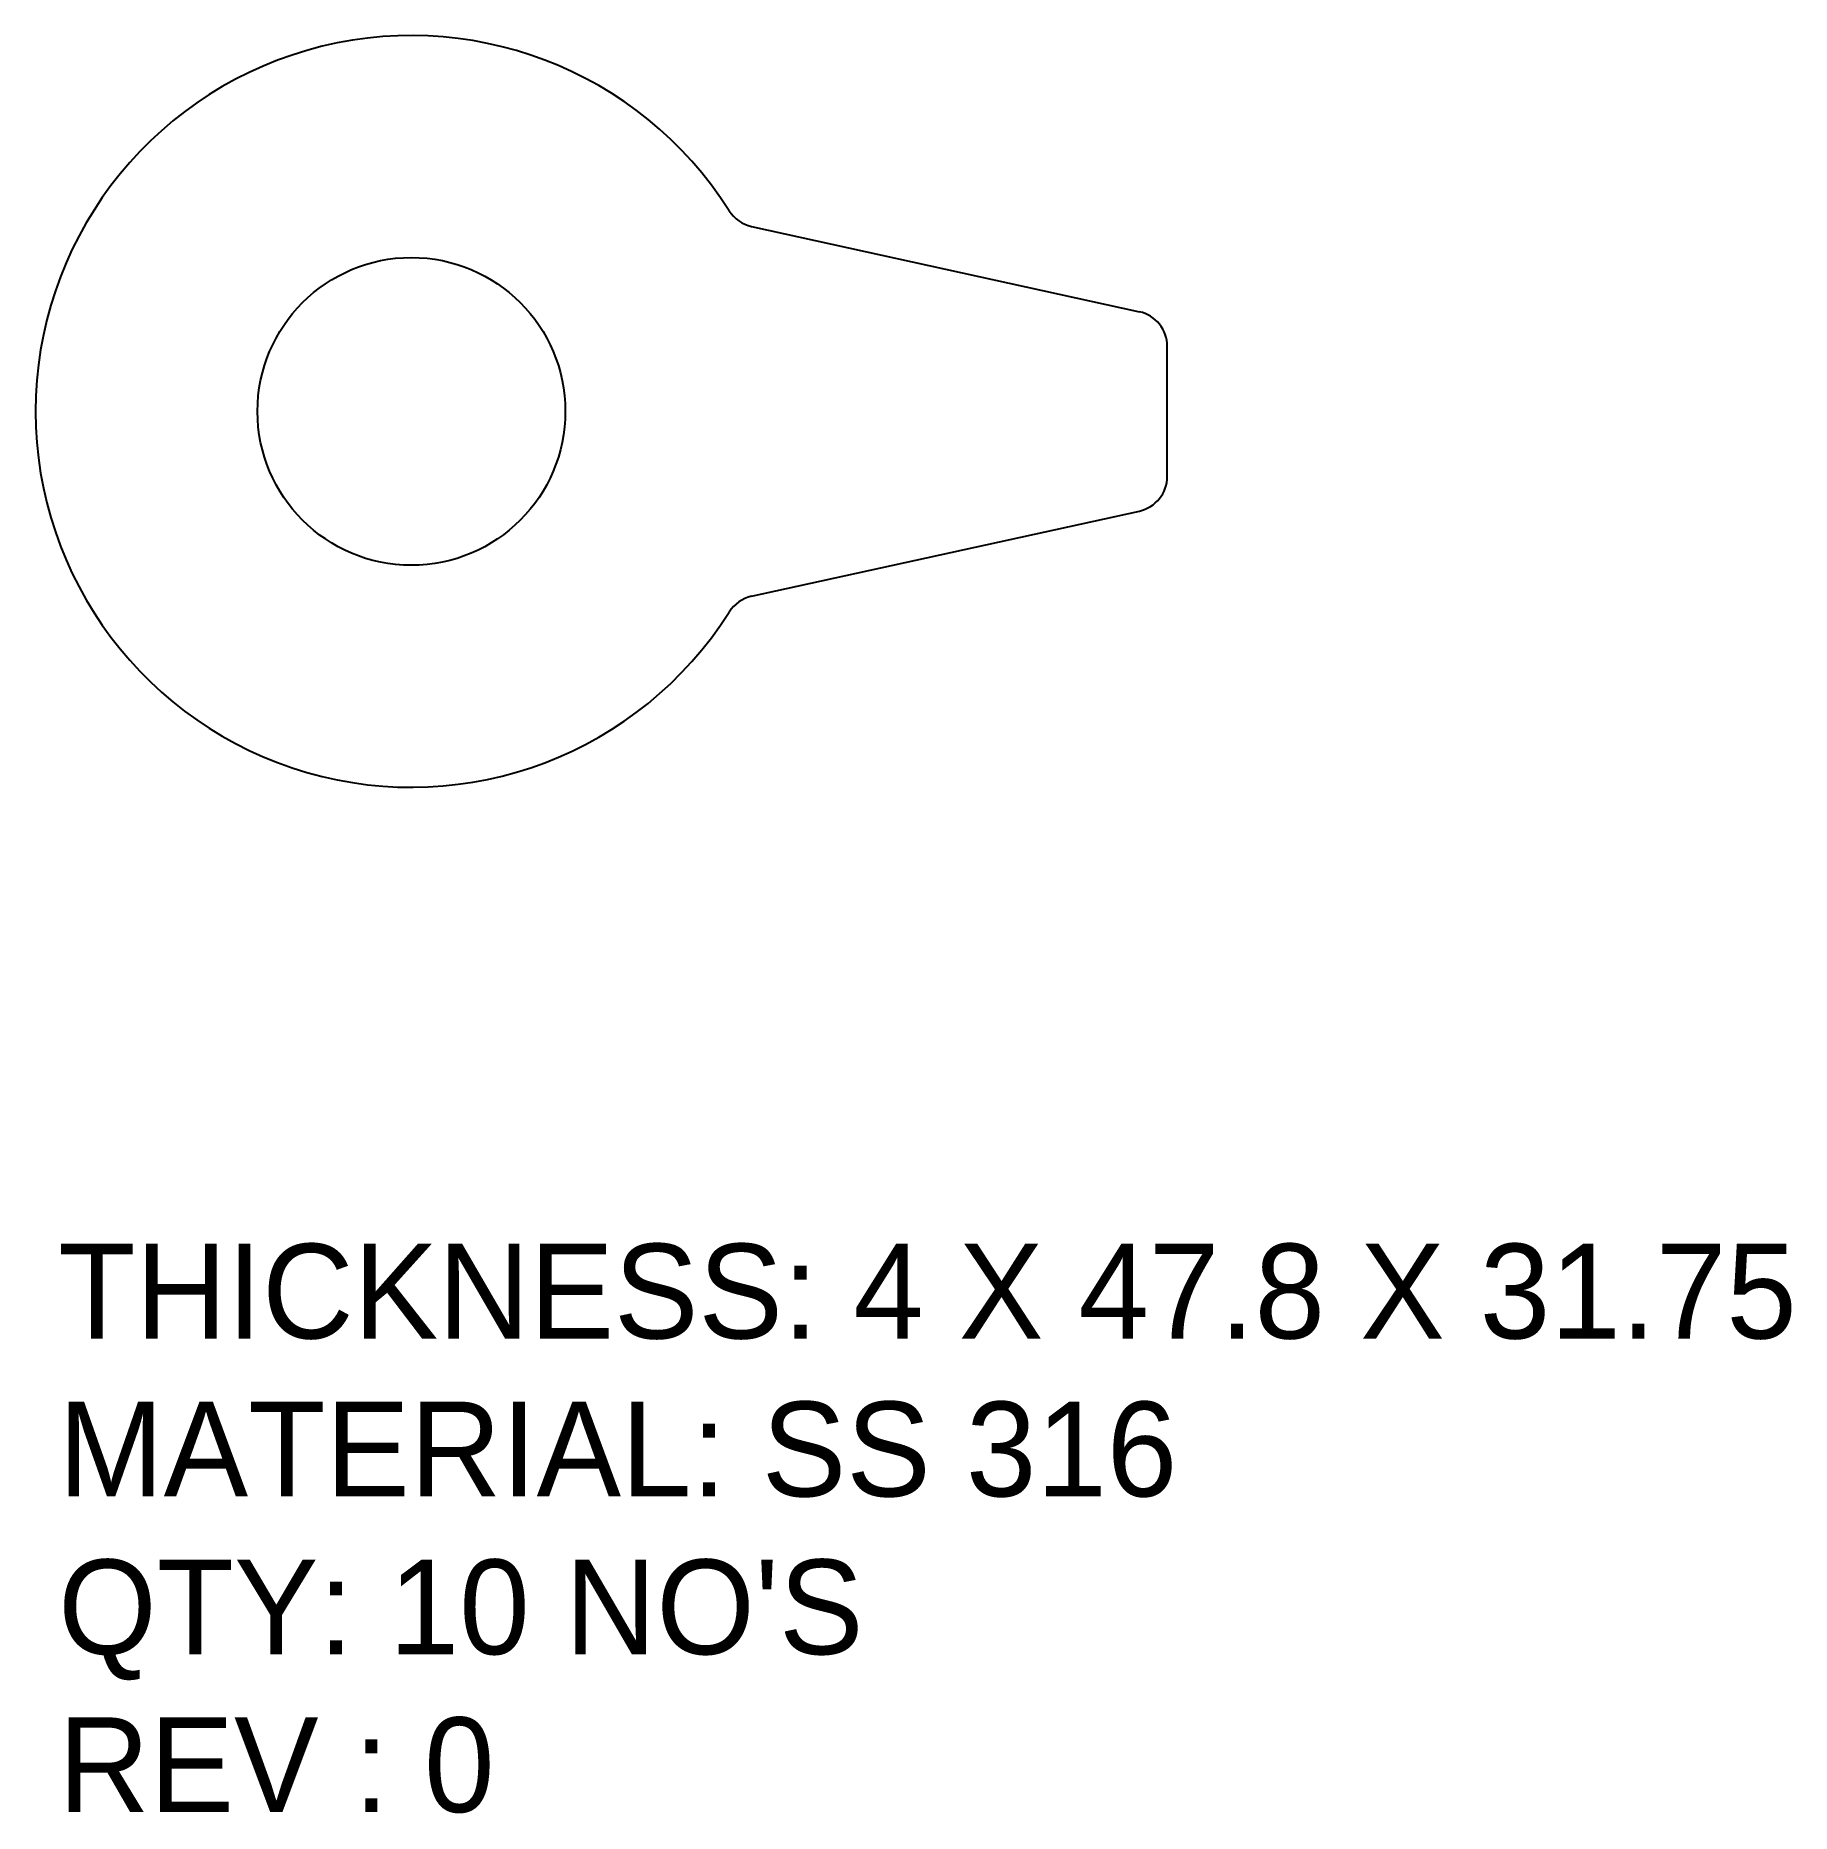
# Model space of a CAD drawing. Header units: inches. Extents: x 2463.7 to 2537.8, y -217.6 to -142.5.
import ezdxf

# ---------------------------------------------------------------- set-up
doc = ezdxf.new("R2010")
doc.units = ezdxf.units.IN
doc.header["$MEASUREMENT"] = 0
doc.layers.add('LaserCutting', color=3, linetype='Continuous')

msp = doc.modelspace()

# ---------------------------------------------------------------- linework, layer by layer
at = {"layer": 'LaserCutting'}
for p, q in [((2493.902, -150.562), (2510.28, -154.164)), ((2511.458, -161.117), (2511.458, -155.629)), ((2493.902, -166.185), (2510.28, -162.582))]:
    msp.add_line(p, q, dxfattribs=at)
msp.add_circle((2479.533, -158.373), 6.5, dxfattribs=at)
for centre, radius, start, end in [((2479.533, -158.373), 15.875, 32.27058, 327.72942), ((2494.224, -149.097), 1.5, 212.27058, 257.59407), ((2509.958, -155.629), 1.5, 0, 77.59407), ((2509.958, -161.117), 1.5, 282.40593, 360), ((2494.224, -167.65), 1.5, 102.40593, 147.72942)]:
    msp.add_arc(centre, radius, start, end, dxfattribs=at)

# ---------------------------------------------------------------- texts
at = {"layer": 'LaserCutting', "insert": (2464.613, -193.534), "char_height": 4, "width": 174.51456, "attachment_point": 1}
msp.add_mtext("{\\fCentury Gothic|b0|i0|c0|p18;THICKNESS: 4 X 47.8 X 31.75\\PMATERIAL: SS 316\\PQTY: 10 NO'S\\PREV : 0}", dxfattribs=at)

doc.saveas('drawing.dxf')
